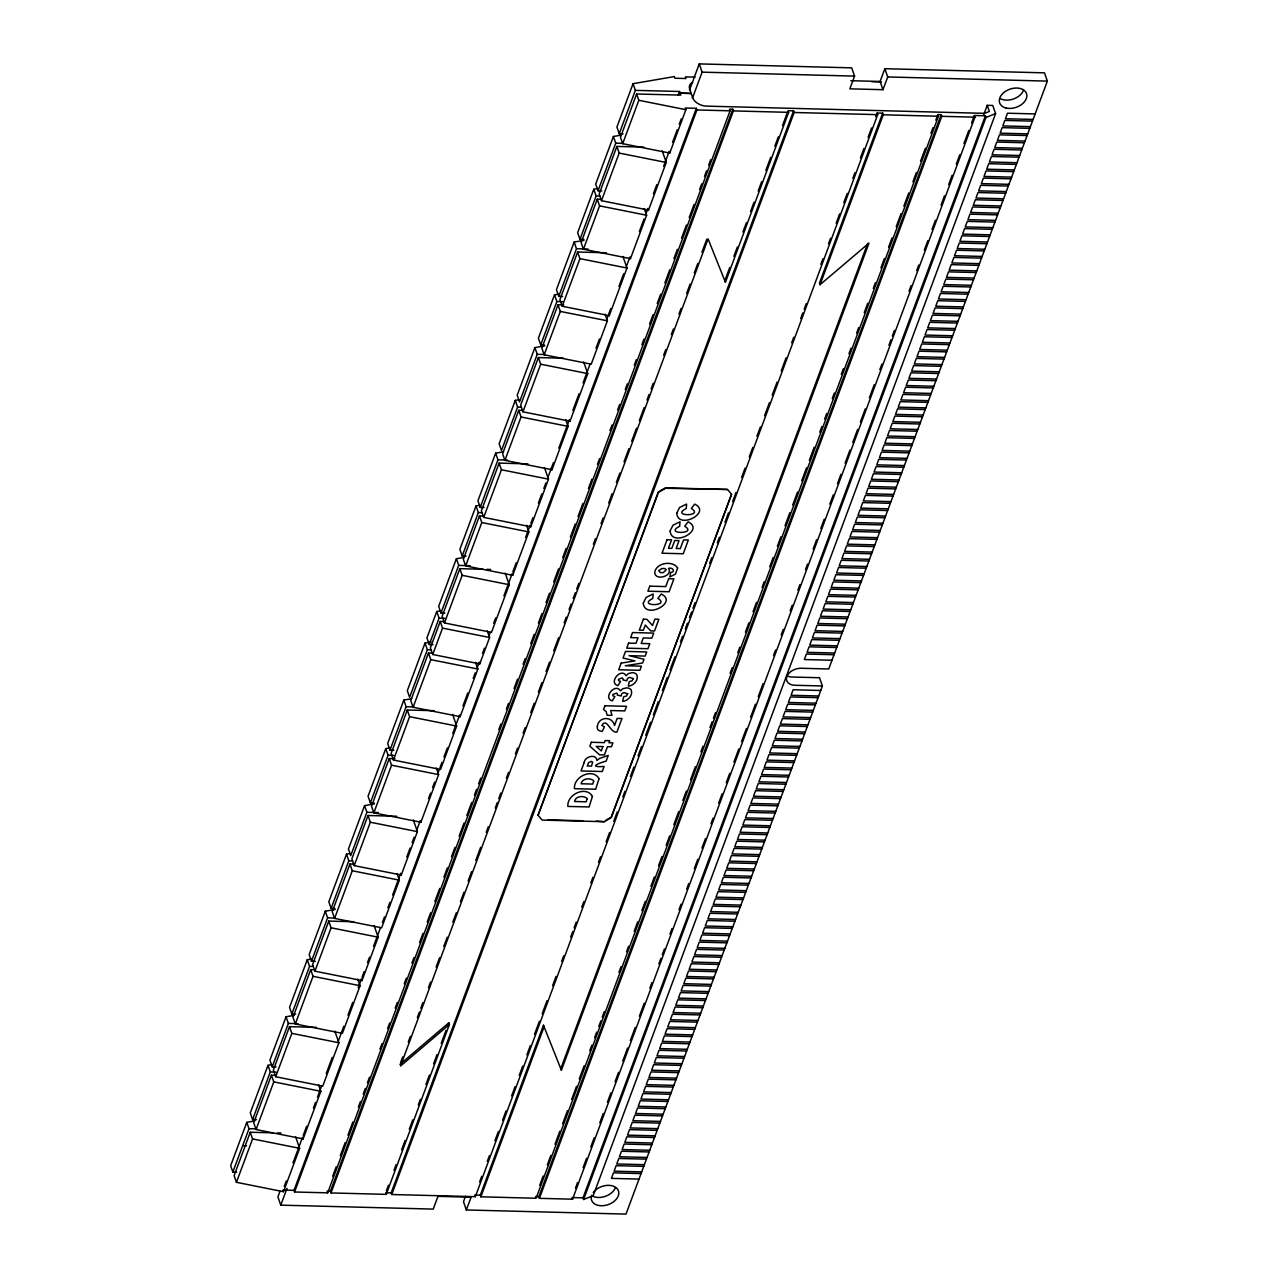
<?xml version="1.0" encoding="UTF-8"?>
<svg xmlns="http://www.w3.org/2000/svg" width="1278" height="1278" viewBox="0 0 1278 1278"><rect width="100%" height="100%" fill="white"/><g stroke="black" fill="none" stroke-linecap="round" stroke-linejoin="round"><path stroke-width="1.5" d="M254.657 1120.966L246.782 1122.324L230.647 1165.712L232.852 1172.006L236.686 1172.102M271.926 1064.622L267.997 1065.293L250.28 1112.93L252.597 1119.576L256.447 1119.672M293.908 1015.419L286.048 1016.761L269.914 1060.149L272.23 1066.81L276.064 1066.906M311.193 959.059L307.247 959.73L289.547 1007.368L291.847 1013.981L295.681 1014.093M335.14 909.505L325.299 911.198L309.164 954.586L311.481 961.216L315.315 961.312M350.444 853.496L346.514 854.167L328.797 901.805L331.114 908.434L334.948 908.53M364.565 805.635L348.431 849.023L350.731 855.653L366.866 812.281L364.565 805.635L374.39 803.942M389.71 747.934L385.764 748.604L368.048 796.242L370.364 802.888L374.214 802.983M411.692 698.715L403.816 700.072L387.681 743.461L389.998 750.106L393.832 750.202M425.031 643.042L407.315 690.679L409.631 697.325L427.347 649.703L425.031 643.042L430.926 642.035M440.686 610.836L436.756 611.507L426.932 637.898L429.264 644.543L433.098 644.655M464.249 557.368L456.39 558.726L438.673 606.347L440.99 613.009L444.824 613.12M479.953 505.257L476.007 505.944L459.872 549.332L462.205 555.994L466.039 556.09M503.516 451.805L495.64 453.163L477.924 500.784L480.24 507.43L484.09 507.542M515.274 400.381L499.139 443.77L501.471 450.479L517.606 407.091L515.274 400.381L519.203 399.694M534.891 347.6L517.191 395.221L519.523 401.931L537.239 354.31L534.891 347.6L544.732 345.907M558.454 294.132L554.524 294.819L538.389 338.191L540.722 344.916L544.572 345.012M583.998 240.344L574.157 242.037L556.441 289.659L558.774 296.368L562.624 296.464M597.721 188.569L593.775 189.256L577.656 232.628L579.988 239.337L583.822 239.433M621.284 135.117L613.408 136.474L595.692 184.096L598.024 190.789L601.874 190.885M695.152 77.127L685.407 76.872L685.982 78.517L674.928 78.23L674.353 76.584L633.041 83.693L616.907 127.065L619.223 133.759L623.073 133.855M232.852 1172.006L249.018 1128.698L246.782 1122.324M252.597 1119.576L270.313 1071.954L267.997 1065.293M272.23 1066.81L288.365 1023.406L286.048 1016.761M291.847 1013.981L309.564 966.36L307.247 959.73M311.481 961.216L327.615 917.828L325.299 911.198M331.114 908.434L348.814 860.813L346.514 854.167M370.364 802.888L388.081 755.25L385.764 748.604M389.998 750.106L406.132 706.718L403.816 700.072M429.264 644.543L439.073 618.169L436.756 611.507M440.99 613.009L458.706 565.387L456.39 558.726M462.205 555.994L478.323 512.59L476.007 505.944M480.24 507.43L497.957 459.808L495.64 453.163M540.722 344.916L556.857 301.528L554.524 294.819M558.774 296.368L576.49 248.731L574.157 242.037M579.988 239.337L596.107 195.949L593.775 189.256M598.024 190.789L615.74 143.168L613.408 136.474M619.223 133.759L635.358 90.371L633.041 83.693M273.3 1132.835L250.248 1132.244L234.114 1175.632L236.43 1182.31L283.492 1191.703L299.627 1148.315L295.585 1136.717M275.281 1075.309L271.447 1075.197L253.731 1122.835L256.063 1129.528L303.126 1138.922L320.842 1091.284L318.526 1084.655M316.385 1027.352L289.483 1026.649L273.364 1070.053L275.697 1076.747L322.759 1086.14L338.894 1042.752L334.836 1031.122M314.548 969.73L310.698 969.635L292.981 1017.256L295.314 1023.966L342.376 1033.359L360.092 985.721L357.776 979.092M353.718 921.726L328.75 921.087L312.615 964.475L314.947 971.184L362.009 980.577L378.144 937.189L374.087 925.56M353.798 864.152L349.948 864.056L332.232 911.693L334.58 918.403L381.643 927.796L399.343 880.159L397.043 873.529M396.819 816.259L368 815.508L351.865 858.896L354.198 865.621L401.26 875.015L417.395 831.627L413.353 819.981M394.998 758.717L389.231 758.557L371.515 806.194L373.831 812.84L420.893 822.233L438.61 774.596L436.309 767.982M434.169 710.696L407.283 710.009L391.148 753.397L393.464 760.059L440.527 769.452L456.661 726.064L452.62 714.466M432.331 653.074L428.481 652.978L410.765 700.616L413.098 707.277L460.144 716.67L477.86 669.033L475.56 662.419M444.057 621.539L440.223 621.443L430.398 647.834L432.715 654.496L479.777 663.889L489.602 637.498L487.285 630.869M482.908 569.269L459.84 568.662L442.124 616.3L444.44 622.945L491.503 632.338L509.219 584.717L505.193 573.119M483.324 515.992L479.474 515.897L463.339 559.269L465.655 565.914L512.718 575.308L528.852 531.936L526.552 525.322M527.926 463.866L499.107 463.115L481.391 510.753L483.707 517.382L530.769 526.776L548.486 479.154L544.444 467.572M522.574 410.446L518.74 410.334L502.605 453.722L504.906 460.352L551.968 469.745L568.103 426.373L565.803 419.759M563.342 358.207L538.373 357.568L520.657 405.19L522.958 411.82L570.02 421.213L587.736 373.591L583.711 362.009M563.758 304.931L557.991 304.787L541.856 348.159L544.172 354.789L591.235 364.182L607.369 320.81L605.069 314.196M606.443 252.756L577.624 252.006L559.908 299.643L562.224 306.257L609.286 315.65L626.987 268.029L622.961 256.463M643.777 147.114L616.875 146.411L599.158 194.048L601.475 200.694L648.537 210.087L666.253 162.466L662.212 150.868M601.091 199.288L597.241 199.192L581.107 242.58L583.423 249.226L630.485 258.619L646.62 215.247L644.32 208.618M236.43 1182.31L252.565 1138.922L250.248 1132.244M256.063 1129.528L273.78 1081.891L271.447 1075.197M275.697 1076.747L291.831 1033.359L289.483 1026.649M295.314 1023.966L313.03 976.328L310.698 969.635M314.947 971.184L331.082 927.796L328.75 921.087M334.58 918.403L352.297 870.765L349.948 864.056M354.198 865.621L370.332 822.233L368 815.508M373.831 812.84L391.547 765.202L389.231 758.557M393.464 760.059L409.599 716.67L407.283 710.009M413.098 707.277L430.798 659.64L428.481 652.978M432.715 654.496L442.539 628.105L440.223 621.443M444.44 622.945L462.157 575.324L459.84 568.662M465.655 565.914L481.79 522.542L479.474 515.897M483.707 517.382L501.423 469.761L499.107 463.115M504.906 460.352L521.041 416.979L518.74 410.334M522.958 411.82L540.674 364.198L538.373 357.568M544.172 354.789L560.307 311.417L557.991 304.787M562.224 306.257L579.924 258.635L577.624 252.006M583.423 249.226L599.558 205.854L597.241 199.192M601.475 200.694L619.191 153.072L616.875 146.411M399.918 1064.414L448.85 1022.783L449.425 1024.429L386.244 1194.371L331.002 1192.933L733.38 110.914L732.805 109.253L729.498 109.173L730.073 110.819L327.679 1192.853L294.547 1191.991L696.925 109.956L696.35 108.31L685.312 108.023L685.887 109.684L669.752 153.072L622.69 143.679L638.824 100.291L636.62 93.997L680.807 95.099L679.545 91.489L635.358 90.371M678.203 95.099L679.545 91.489M279.978 1191.288L277.901 1196.895L280.777 1205.154L433.226 1209.1L437.955 1196.352L471.103 1197.214L466.358 1209.962L625.996 1214.1L822.393 685.982L819.533 677.739L791.913 677.02A11.837 8.003 -19.2 0 1 786.817 675.742M689.513 90.067L699.242 63.9L851.691 67.846L854.567 76.105L849.822 88.837L882.97 89.7L887.715 76.952L884.839 68.708L1044.477 72.846L1047.353 81.105L828.719 668.985L801.098 668.266A11.837 8.003 -19.2 0 0 786.897 676.477A11.837 8.003 -19.2 0 0 794.788 685.264L822.393 685.982M284.259 1186.431L286.288 1181.016M292.997 1162.932L302.551 1137.276L303.126 1138.922M303.237 1135.439L306.64 1126.269M313.445 1107.962L315.49 1102.467M317.535 1096.971L319.58 1091.476M320.267 1089.639L321.545 1086.204M326.209 1073.648L332.264 1057.369M338.319 1041.107L343.846 1026.218M347.935 1015.211L352.712 1002.399M358.159 987.734L361.434 978.932L362.009 980.577M362.105 977.111L364.118 971.695M367.489 962.654L369.502 957.238M373.527 946.391L376.898 937.349M377.569 935.544L380.477 927.716M382.426 922.476L384.47 916.981M387.873 907.827L389.918 902.332M392.65 894.999L400.685 873.353L401.26 875.015M406.739 857.091L410.11 848.049M412.123 842.633L414.136 837.202M416.82 829.981L420.318 820.572L420.893 822.233M428.497 798.59L430.542 793.095M432.587 787.599L434.632 782.104M438.034 772.95L439.312 769.516M439.951 767.79L441.964 762.375M443.977 756.959L447.348 747.918M452.716 733.46L459.585 715.009L460.144 716.67M462.987 705.855L467.748 693.027M473.195 678.378L475.24 672.883M477.285 667.388L479.202 662.228L479.777 663.889M482.477 653.441L484.442 648.154M489.027 635.837L490.289 632.418M493.659 623.36L495.704 617.865M503.883 595.883L512.143 573.662L512.718 575.308M512.813 571.857L516.184 562.815M525.593 537.511L527.606 532.095M528.277 530.274L530.194 525.13L530.769 526.776M530.865 523.293L532.91 517.798M538.373 503.149L541.776 493.995M543.821 488.484L545.866 482.988M547.911 477.493L553.422 462.684M558.79 448.211L569.445 419.567L570.02 421.213M572.848 410.414L578.982 393.928M583.072 382.921L586.474 373.767M587.161 371.93L590.069 364.102M596.027 348.079L599.398 339.037M606.794 319.149L608.072 315.714M610.756 308.509L608.711 314.005L609.286 315.65M618.919 286.528L623.696 273.7M626.412 266.367L629.91 256.974L630.485 258.619M639.319 231.669L644.032 219.017M646.045 213.586L647.962 208.442L648.537 210.087M653.409 193.793L656.812 184.623M663.633 166.3L669.177 151.411L669.752 153.072M672.532 142.385L677.244 129.717M679.257 124.301L681.27 118.87M280.777 1205.154L287.023 1188.316M692.372 98.326L702.117 72.143L699.242 63.9M294.547 1191.991L293.972 1190.345L696.35 108.31M332.663 1176.239L336.146 1166.91M340.315 1155.695L345.172 1142.612M347.951 1135.136L352.824 1122.052M358.383 1107.099L360.476 1101.492M363.256 1094.016L365.332 1088.409M367.425 1082.801L369.502 1077.194M379.933 1049.174L382.01 1043.567M387.569 1028.614L389.662 1023.007M395.221 1008.054L397.298 1002.447M404.247 983.756L406.34 978.149M411.899 963.213L413.976 957.605M419.535 942.653L423.018 933.307M427.187 922.093L430.654 912.748M434.824 901.533L439.696 888.45M443.865 877.235L447.332 867.906M451.501 856.691L454.984 847.346M459.153 836.131L464.026 823.048M466.805 815.572L471.662 802.488M474.442 795.012L476.534 789.405M478.611 783.797L480.704 778.19M498.771 729.61L500.848 724.003M506.407 709.05L508.5 703.443M514.06 688.491L517.526 679.145M523.085 664.209L525.178 658.601M530.737 643.649L534.204 634.303M538.373 623.089L541.856 613.744M546.025 602.529L549.492 593.184M553.662 581.969L558.534 568.886M562.703 557.687L566.17 548.342M570.355 537.127L575.212 524.044M577.991 516.568L582.864 503.484M588.423 488.531L591.89 479.186M597.449 464.233L599.542 458.642M609.957 430.606L612.05 424.999M617.609 410.046L619.686 404.439M625.246 389.486L627.338 383.879M634.287 365.188L636.364 359.597M641.923 344.645L644.016 339.037M649.575 324.085L653.042 314.739M657.211 303.525L660.694 294.18M664.864 282.965L669.72 269.882M673.889 258.683L677.372 249.338M681.541 238.123L686.414 225.04M689.193 217.564L694.05 204.48M699.609 189.527L701.702 183.92M704.482 176.444L706.558 170.837M708.651 165.229L710.728 159.638M331.002 1192.933L330.427 1191.288L732.805 109.253M400.605 1062.545L402.698 1056.922M408.273 1041.953L410.35 1036.346M417.315 1017.623L419.408 1012.016M420.797 1008.262L422.874 1002.655M428.449 987.686L430.542 982.063M436.102 967.095L439.584 957.749M443.754 946.519L447.236 937.157M452.811 922.189L456.278 912.827M460.463 901.597L463.946 892.252M468.115 881.021L471.598 871.66M475.767 860.429L480.64 847.33M486.215 832.361L488.292 826.754M495.257 808.031L497.35 802.424M498.739 798.686L500.816 793.063M506.392 778.094L508.484 772.487M515.433 753.764L517.526 748.157M523.085 733.189L525.178 727.565M530.753 712.597L534.22 703.235M538.405 692.021L541.888 682.66M546.057 671.429L549.54 662.068M553.709 650.837L558.582 637.738M564.157 622.769L566.234 617.162M569.029 609.67L571.106 604.063M573.199 598.439L575.292 592.832M576.682 589.094L578.758 583.471M593.375 544.172L595.468 538.565M601.027 523.597L603.12 517.973M608.695 503.005L612.162 493.659M616.347 482.429L619.83 473.068M623.999 461.837L628.872 448.738M631.651 441.261L636.524 428.162M639.304 420.67L644.176 407.57M646.972 400.078L649.048 394.471M651.141 388.863L653.234 383.24M663.665 355.172L665.758 349.565M671.317 334.58L673.41 328.973M678.969 314.005L681.062 308.397M686.637 293.413L690.104 284.067M694.289 272.837L697.772 263.476M701.941 252.245L706.814 239.146M386.355 1190.84L388.432 1185.249M393.991 1170.313L396.084 1164.705M401.627 1149.769L405.11 1140.423M409.279 1129.225L412.746 1119.895M418.305 1104.943L420.382 1099.352M425.941 1084.415L429.408 1075.07M433.577 1063.871L437.044 1054.526M441.214 1043.327L446.07 1030.26M447.46 1026.522L448.85 1022.783M729.706 267.549L724.85 280.617L725.425 282.262L788.622 112.336L788.047 110.691L793.574 110.835L794.149 112.48L391.755 1194.515L475.336 1196.671L877.714 114.653L877.139 113.007L882.667 113.151L883.242 114.796L820.045 284.722L819.47 283.077L882.667 113.151M733.876 256.351L737.358 247.005M742.901 232.069L746.384 222.739M750.553 211.525L754.02 202.196M758.189 190.981L761.656 181.652M765.826 170.453L770.682 157.37M774.851 146.171L778.318 136.842M782.487 125.627L787.344 112.56M391.755 1194.515L391.18 1192.853L793.574 110.835M538.054 815.3L658.298 491.966L665.391 487.861L727.486 489.474L731.559 494.282L611.331 817.601L604.222 821.706L542.144 820.093L538.054 815.3L658.442 492.381L665.534 488.276L727.486 489.474M465.527 1196.256L463.499 1201.719L466.358 1209.962M882.97 89.7L880.095 81.457L884.839 68.708M605.5 820.476L611.188 817.185L731.559 494.282M479.617 1181.942L481.71 1176.335M487.269 1161.382L489.346 1155.775M494.906 1140.823L498.388 1131.493M502.558 1120.279L506.04 1110.933M511.599 1095.981L515.066 1086.635M519.235 1075.421L522.718 1066.076M526.887 1054.861L530.354 1045.516M534.524 1034.317L539.396 1021.234M542.176 1013.758L547.032 1000.674M552.591 985.721L556.074 976.376M561.633 961.423L563.71 955.816M570.659 937.141L572.752 931.534M574.141 927.796L576.218 922.189M581.778 907.236L583.87 901.629M590.819 882.938L592.896 877.331M598.455 862.378L600.548 856.771M606.107 841.819L609.59 832.489M613.76 821.275L617.226 811.929M622.785 796.977L624.878 791.37M630.437 776.417L633.904 767.072M638.073 755.857L641.556 746.512M645.725 735.313L650.582 722.23M653.362 714.753L658.234 701.67M662.403 690.455L667.26 677.372M670.039 669.896L674.912 656.812M680.471 641.86L682.548 636.252M685.327 628.792L687.42 623.185M689.497 617.578L691.59 611.97M692.98 608.232L695.056 602.625M709.657 563.374L711.734 557.767M717.309 542.815L719.386 537.207M724.946 522.271L728.428 512.925M732.598 501.711L736.064 492.365M741.623 477.413L745.106 468.067M749.275 456.853L752.742 447.508M756.911 436.293L760.394 426.964M764.563 415.749L769.42 402.666M772.2 395.19L777.072 382.106M781.241 370.892L786.098 357.808M791.657 342.855L793.75 337.248M800.699 318.573L802.776 312.966M804.166 309.228L806.258 303.621M820.843 264.37L822.936 258.763M828.495 243.81L830.588 238.203M836.147 223.267L839.614 213.921M843.784 202.707L847.266 193.361M852.825 178.409L854.902 172.802M860.461 157.849L863.944 148.504M868.113 137.289L871.58 127.96M875.75 116.745L877.139 113.007M983.756 114.669L987.239 105.323L992.75 105.467L995.594 113.614L593.216 1195.649L583.599 1199.483L985.977 117.464L985.402 115.803L974.363 115.515L974.938 117.177L572.544 1199.195L539.412 1198.333L941.79 116.314L941.215 114.669L937.908 114.573L938.483 116.234L536.089 1198.253L480.863 1196.815L480.288 1195.17L543.469 1025.244L561.393 1070.229L868.992 243.108L820.045 284.722M480.863 1196.815L544.045 1026.889L543.469 1025.244M867.714 243.315L560.818 1068.584L561.393 1070.229M539.683 1185.393L543.166 1176.048M547.335 1164.833L550.802 1155.488M554.971 1144.273L559.844 1131.19M562.624 1123.713L567.496 1110.63M571.665 1099.431L576.522 1086.348M579.301 1078.872L584.174 1065.788M589.733 1050.835L591.81 1045.228M594.589 1037.752L596.682 1032.145M598.759 1026.538L600.852 1020.93M602.242 1017.192L604.318 1011.585M618.919 972.35L620.996 966.743M626.555 951.79L628.648 946.183M634.207 931.231L637.674 921.885M641.844 910.671L645.326 901.325M650.885 886.389L654.352 877.043M658.521 865.829L662.004 856.484M666.173 845.269L669.656 835.924M673.826 824.709L678.682 811.626M682.851 800.411L686.334 791.082M690.503 779.868L695.36 766.784M700.919 751.831L703.012 746.224M709.961 727.533L712.038 721.926M713.428 718.188L715.52 712.581M730.105 673.346L732.198 667.739M737.757 652.786L739.834 647.179M745.394 632.227L748.876 622.881M753.046 611.667L756.512 602.321M762.071 587.385L764.164 581.778M769.723 566.825L773.19 557.48M777.375 546.265L780.842 536.92M785.011 525.705L789.884 512.622M792.664 505.145L797.52 492.078M801.689 480.863L806.562 467.78M809.341 460.304L814.198 447.22M819.757 432.268L821.85 426.66M824.63 419.184L826.706 413.577M832.266 398.624L834.358 393.033M841.307 374.342L843.384 368.735M848.943 353.782L851.036 348.175M856.595 333.223L858.672 327.615M864.232 312.663L867.714 303.317M873.273 288.381L875.35 282.773M880.909 267.821L884.392 258.476M888.561 247.261L892.044 237.916M896.213 226.701L901.07 213.618M903.85 206.141L908.722 193.058M912.891 181.859L916.358 172.514M920.527 161.3L925.4 148.216M930.959 133.263L933.036 127.656M935.815 120.18L937.908 114.573M539.412 1198.333L538.837 1196.687L941.215 114.669M575.451 1188.205L577.544 1182.597M583.103 1167.645L586.57 1158.299M590.74 1147.085L594.222 1137.739M599.781 1122.787L603.248 1113.457M607.417 1102.243L610.9 1092.898M615.069 1081.683L618.536 1072.338M622.706 1061.123L627.578 1048.04M630.358 1040.564L635.214 1027.48M639.383 1016.282L644.256 1003.198M649.815 988.245L651.892 982.638M658.841 963.947L660.934 958.34M662.323 954.602L664.4 948.995M669.96 934.042L672.052 928.435M679.001 909.76L681.078 904.153M686.653 889.2L688.73 883.593M694.289 868.641L697.772 859.295M701.941 848.081L705.408 838.735M710.967 823.783L713.06 818.176M718.619 803.239L722.086 793.894M726.255 782.679L729.738 773.334M733.907 762.119L738.764 749.036M741.544 741.559L746.416 728.476M750.585 717.262L755.442 704.194M758.221 696.718L763.094 683.634M773.509 655.598L775.602 649.991M781.162 635.038L783.238 629.431M790.187 610.756L792.28 605.149M797.839 590.196L799.932 584.589M805.491 569.637L807.568 564.029M813.127 549.077L816.61 539.731M820.78 528.517L824.246 519.172M829.805 504.235L833.288 494.89M837.457 483.675L840.924 474.33M845.093 463.115L849.966 450.032M852.745 442.555L857.602 429.472M860.382 421.996L865.254 408.928M869.423 397.714L874.28 384.63M879.839 369.677L881.932 364.07M888.881 345.379L890.958 339.772M892.348 336.034L894.44 330.427M909.041 291.192L911.118 285.585M916.677 270.632L918.77 265.025M924.329 250.073L927.796 240.727M931.966 229.513L935.448 220.167M941.007 205.231L944.474 195.885M948.643 184.671L952.126 175.326M956.295 164.111L959.762 154.766M963.931 143.551L968.804 130.468M971.584 122.992L974.363 115.515M583.599 1199.483L583.024 1197.837L985.402 115.803M636.62 93.997L620.469 137.305L622.69 143.679M449.425 1024.429L400.493 1066.06L708.076 238.922L725.425 282.262M985.977 117.464L995.594 113.614M702.117 72.143L854.567 76.105M887.715 76.952L1047.353 81.105M850.86 80.706L880.095 81.457M871.724 81.712L881.58 81.968M1035.132 113.934L1007.511 113.215L1005.466 118.726L1033.087 119.445M696.925 109.956L730.073 110.819M733.38 110.914L788.622 112.336M794.149 112.48L877.714 114.653M883.242 114.796L938.483 116.234M941.79 116.314L974.938 117.177M1032.448 121.138L1004.827 120.42L1002.783 125.931L1030.403 126.65M1029.764 128.359L1002.16 127.64L1000.099 133.152L1027.72 133.87M1027.097 135.564L999.476 134.845L997.415 140.356L1025.036 141.075M1024.413 142.769L996.792 142.05L994.747 147.577L1022.352 148.28M1021.729 149.989L994.108 149.27L992.063 154.782L1019.684 155.501M615.74 143.168L623.424 143.36M1019.045 157.194L991.424 156.475L989.38 161.987L1017 162.705M1016.361 164.399L988.741 163.696L986.696 169.207L1014.317 169.91M1013.678 171.619L986.057 170.901L984.012 176.412L1011.633 177.131M1010.994 178.824L983.389 178.105L981.328 183.617L1008.949 184.336M1008.326 186.045L980.705 185.326L978.644 190.837L1006.265 191.556M1005.642 193.25L978.021 192.531L975.977 198.042L1003.581 198.761M1002.958 200.454L975.338 199.751L973.293 205.263L1000.914 205.966M596.107 195.949L599.957 196.045M1000.275 207.675L972.654 206.956L970.609 212.468L998.23 213.186M997.591 214.88L969.97 214.161L967.925 219.672L995.546 220.391M994.907 222.1L967.286 221.382L965.241 226.893L992.862 227.612M992.223 229.305L964.618 228.586L962.558 234.098L990.178 234.817M989.555 236.51L961.935 235.791L959.874 241.302L987.495 242.021M986.872 243.731L959.251 243.012L957.206 248.523L984.811 249.242M984.188 250.935L956.567 250.216L954.522 255.728L982.143 256.447M981.504 258.14L953.883 257.437L951.838 262.948L979.459 263.651M576.49 248.731L588.008 249.034M978.82 265.361L951.199 264.642L949.155 270.153L976.775 270.872M976.136 272.565L948.516 271.847L946.471 277.358L974.092 278.077M973.453 279.786L945.848 279.067L943.787 284.579L971.408 285.298M970.785 286.991L943.164 286.272L941.103 291.783L968.724 292.502M968.101 294.196L940.48 293.477L938.435 298.988L966.04 299.707M965.417 301.416L937.796 300.697L935.752 306.209L963.372 306.928M962.733 308.621L935.113 307.902L933.068 313.414L960.689 314.132M556.857 301.528L562.624 301.672M960.05 315.826L932.429 315.123L930.384 320.634L958.005 321.337M957.366 323.046L929.745 322.328L927.7 327.839L955.321 328.558M954.682 330.251L927.077 329.532L925.016 335.044L952.637 335.763M952.014 337.472L924.393 336.753L922.333 342.264L949.953 342.983M949.33 344.677L921.71 343.958L919.665 349.469L947.27 350.188M946.647 351.881L919.026 351.178L916.981 356.69L944.602 357.393M943.963 359.102L916.342 358.383L914.297 363.895L941.918 364.613M537.239 354.31L544.923 354.501M941.279 366.307L913.658 365.588L911.613 371.099L939.234 371.818M938.595 373.527L910.974 372.809L908.93 378.32L936.55 379.039M935.911 380.732L908.307 380.013L906.246 385.525L933.867 386.244M933.244 387.937L905.623 387.218L903.562 392.729L931.183 393.448M930.56 395.158L902.939 394.439L900.894 399.95L928.499 400.669M927.876 402.362L900.255 401.643L898.21 407.155L925.831 407.874M925.192 409.567L897.571 408.864L895.527 414.376L923.147 415.078M922.508 416.788L894.888 416.069L892.843 421.58L920.464 422.299M517.606 407.091L521.456 407.203M919.825 423.992L892.204 423.274L890.159 428.785L917.78 429.504M917.141 431.213L889.536 430.494L887.475 436.006L915.096 436.725M914.473 438.418L886.852 437.699L884.791 443.21L912.412 443.929M911.789 445.623L884.168 444.904L882.108 450.415L909.728 451.134M909.105 452.843L881.485 452.124L879.44 457.636L907.045 458.355M906.421 460.048L878.801 459.329L876.756 464.841L904.377 465.559M903.738 467.253L876.117 466.55L874.072 472.061L901.693 472.764M497.957 459.808L507.558 460.064M901.054 474.473L873.433 473.755L871.388 479.266L899.009 479.985M898.37 481.678L870.749 480.959L868.705 486.471L896.325 487.19M895.686 488.899L868.081 488.18L866.021 493.691L893.641 494.41M893.018 496.104L865.398 495.385L863.337 500.896L890.958 501.615M890.335 503.308L862.714 502.605L860.669 508.117L888.274 508.82M887.651 510.529L860.03 509.81L857.985 515.322L885.606 516.04M884.967 517.734L857.346 517.015L855.301 522.526L882.922 523.245M478.323 512.59L482.173 512.702M882.283 524.938L854.662 524.236L852.618 529.747L880.238 530.466M879.599 532.159L851.979 531.44L849.934 536.952L877.555 537.671M876.916 539.364L849.311 538.645L847.25 544.156L874.871 544.875M874.248 546.585L846.627 545.866L844.566 551.377L872.187 552.096M871.564 553.789L843.943 553.07L841.898 558.582L869.503 559.301M868.88 560.994L841.259 560.291L839.215 565.803L866.835 566.505M866.196 568.215L838.576 567.496L836.531 573.007L864.152 573.726M863.513 575.419L835.892 574.701L833.847 580.212L861.468 580.931M458.706 565.387L470.224 565.691M486.742 569.365L490.592 569.461M860.829 582.64L833.208 581.921L831.163 587.433L858.784 588.152M858.145 589.845L830.54 589.126L828.479 594.637L856.1 595.356M855.477 597.05L827.856 596.331L825.796 601.842L853.416 602.561M852.793 604.27L825.173 603.551L823.128 609.063L850.733 609.782M850.11 611.475L822.489 610.756L820.444 616.268L848.065 616.986M847.426 618.68L819.805 617.977L817.76 623.488L845.381 624.191M844.742 625.9L817.121 625.182L815.076 630.693L842.697 631.412M439.073 618.169L444.84 618.312M842.058 633.105L814.437 632.386L812.393 637.898L840.013 638.617M839.374 640.326L811.77 639.607L809.709 645.118L837.33 645.837M836.707 647.531L809.086 646.812L807.025 652.323L834.646 653.042M834.023 654.735L806.402 654.032L804.357 659.544L831.962 660.247M427.347 649.703L431.181 649.799M820.732 690.471L793.111 689.753L791.066 695.264L818.687 695.983M818.048 697.676L790.427 696.957L788.382 702.469L816.003 703.188M815.364 704.881L787.743 704.178L785.698 709.689L813.319 710.392M812.68 712.102L785.075 711.383L783.015 716.894L810.635 717.613M406.132 706.718L413.816 706.926M810.012 719.306L782.392 718.587L780.331 724.099L807.952 724.818M807.329 726.527L779.708 725.808L777.663 731.32L805.268 732.038M804.645 733.732L777.024 733.013L774.979 738.524L802.6 739.243M801.961 740.936L774.34 740.234L772.295 745.745L799.916 746.448M799.277 748.157L771.656 747.438L769.612 752.95L797.232 753.669M796.593 755.362L768.973 754.643L766.928 760.154L794.549 760.873M793.91 762.567L766.305 761.864L764.244 767.375L791.865 768.078M388.081 755.25L393.848 755.394M791.242 769.787L763.621 769.068L761.56 774.58L789.181 775.299M788.558 776.992L760.937 776.273L758.892 781.785L786.497 782.503M785.874 784.213L758.253 783.494L756.209 789.005L783.829 789.724M783.19 791.417L755.57 790.699L753.525 796.21L781.146 796.929M780.507 798.622L752.886 797.919L750.841 803.431L778.462 804.134M777.823 805.843L750.202 805.124L748.157 810.635L775.778 811.354M775.139 813.048L747.534 812.329L745.473 817.84L773.094 818.559M772.471 820.268L744.85 819.549L742.79 825.061L770.41 825.78M366.866 812.281L378.4 812.568M547.815 819.837L582.736 820.748M596.315 821.099L604.222 821.706M769.787 827.473L742.167 826.754L740.122 832.266L767.727 832.984M767.104 834.678L739.483 833.959L737.438 839.47L765.059 840.189M764.42 841.898L736.799 841.18L734.754 846.691L762.375 847.41M761.736 849.103L734.115 848.384L732.07 853.896L759.691 854.615M759.052 856.308L731.431 855.605L729.387 861.116L757.007 861.819M756.368 863.529L728.764 862.81L726.703 868.321L754.324 869.04M753.701 870.733L726.08 870.014L724.019 875.526L751.64 876.245M348.814 860.813L352.664 860.909M751.017 877.954L723.396 877.235L721.351 882.747L748.956 883.465M748.333 885.159L720.712 884.44L718.667 889.951L746.288 890.67M745.649 892.364L718.028 891.645L715.984 897.172L743.604 897.875M742.965 899.584L715.345 898.865L713.3 904.377L740.92 905.096M740.281 906.789L712.661 906.07L710.616 911.581L738.237 912.3M737.598 913.994L709.993 913.291L707.932 918.802L735.553 919.505M734.93 921.214L707.309 920.495L705.248 926.007L732.869 926.726M327.615 917.828L335.299 918.035M732.246 928.419L704.625 927.7L702.581 933.212L730.185 933.93M729.562 935.64L701.941 934.921L699.897 940.432L727.517 941.151M726.878 942.845L699.258 942.126L697.213 947.637L724.834 948.356M724.195 950.049L696.574 949.346L694.529 954.858L722.15 955.561M721.511 957.27L693.89 956.551L691.845 962.062L719.466 962.781M718.827 964.475L691.222 963.756L689.161 969.267L716.782 969.986M716.159 971.695L688.538 970.976L686.478 976.488L714.098 977.207M309.564 966.36L313.398 966.456M713.475 978.9L685.855 978.181L683.81 983.693L711.415 984.411M710.792 986.105L683.171 985.386L681.126 990.897L708.747 991.616M708.108 993.325L680.487 992.607L678.442 998.118L706.063 998.837M705.424 1000.53L677.803 999.811L675.758 1005.323L703.379 1006.042M702.74 1007.735L675.119 1007.032L673.075 1012.543L700.695 1013.246M700.056 1014.956L672.452 1014.237L670.391 1019.748L698.012 1020.467M697.389 1022.16L669.768 1021.441L667.707 1026.953L695.328 1027.672M694.705 1029.381L667.084 1028.662L665.023 1034.174L692.644 1034.892M288.365 1023.406L297.966 1023.662M692.021 1036.586L664.4 1035.867L662.355 1041.378L689.96 1042.097M689.337 1043.791L661.716 1043.072L659.672 1048.599L687.292 1049.302M686.653 1051.011L659.033 1050.292L656.988 1055.804L684.609 1056.523M683.97 1058.216L656.349 1057.497L654.304 1063.008L681.925 1063.727M681.286 1065.421L653.665 1064.718L651.62 1070.229L679.241 1070.932M678.602 1072.641L650.997 1071.922L648.936 1077.434L676.557 1078.153M675.934 1079.846L648.313 1079.127L646.253 1084.639L673.873 1085.357M270.313 1071.954L276.08 1072.098M673.25 1087.067L645.63 1086.348L643.585 1091.859L671.19 1092.578M670.567 1094.272L642.946 1093.553L640.901 1099.064L668.522 1099.783M667.883 1101.476L640.262 1100.773L638.217 1106.285L665.838 1106.988M665.199 1108.697L637.578 1107.978L635.533 1113.489L663.154 1114.208M662.515 1115.902L634.894 1115.183L632.85 1120.694L660.47 1121.413M659.831 1123.122L632.227 1122.403L630.166 1127.915L657.787 1128.634M657.164 1130.327L629.543 1129.608L627.482 1135.12L655.103 1135.838M654.48 1137.532L626.859 1136.813L624.814 1142.324L652.419 1143.043M249.018 1128.698L256.702 1128.889M277.134 1132.947L280.984 1133.043M651.796 1144.753L624.175 1144.034L622.13 1149.545L649.751 1150.264M649.112 1151.957L621.491 1151.238L619.447 1156.75L647.067 1157.469M242.692 1145.695L246.542 1145.791M646.428 1159.162L618.808 1158.459L616.763 1163.97L644.384 1164.673M643.745 1166.383L616.124 1165.664L614.079 1171.175L641.7 1171.894M641.061 1173.587L613.456 1172.869L611.395 1178.38L639.016 1179.099M293.972 1190.345L282.917 1190.058L283.492 1191.703M330.427 1191.288L327.104 1191.192L327.679 1192.853M387.506 1192.757L391.18 1192.853M480.288 1195.17L474.761 1195.026L475.336 1196.671M535.514 1196.607L538.837 1196.687M583.024 1197.837L571.969 1197.55L572.544 1199.195M638.824 100.291L685.887 109.684M619.191 153.072L666.253 162.466M599.558 205.854L646.62 215.247M579.924 258.635L626.987 268.029M560.307 311.417L607.369 320.81M540.674 364.198L587.736 373.591M521.041 416.979L568.103 426.373M501.423 469.761L548.486 479.154M481.79 522.542L528.852 531.936M462.157 575.324L509.219 584.717M442.539 628.105L489.602 637.498M430.798 659.64L477.86 669.033M409.599 716.67L456.661 726.064M391.547 765.202L438.61 774.596M370.332 822.233L417.395 831.627M352.297 870.765L399.343 880.159M331.082 927.796L378.144 937.189M313.03 976.328L360.092 985.721M291.831 1033.359L338.894 1042.752M273.78 1081.891L320.842 1091.284M252.565 1138.922L299.627 1148.315M987.239 105.323L989.364 111.442L984.539 113.343L706.414 106.122A11.71 7.524 20.4 0 1 692.66 97.687L689.705 89.236A11.71 7.54 20.4 0 1 692.676 82.223M551.393 468.099L551.968 469.745M341.801 1031.713L342.376 1033.359M385.668 1192.709L386.244 1194.371M593.2 1192.566A14.218 9.601 -19.2 0 1 616.443 1187.949A14.218 9.601 -19.2 0 1 607.194 1204.93A14.218 9.601 -19.2 0 1 591.762 1195.202M1023.47 90.323A14.218 9.601 -19.2 0 1 1000.307 98.63M615.405 1187.645A14.218 9.601 -19.2 0 1 592.241 1195.952M677.612 568.055L675.455 574.062L669.8 576.969L670.742 572.432C676.014 572.113 672.627 566.841 668.57 568.343C673.362 576.043 655.247 581.41 654.719 572.48C656.061 562.544 673.139 560.195 677.612 568.055M597.337 726.703L597.321 728.252A6.342 4.281 -19.2 0 0 600.165 730.968L602.242 731.399L604.398 726.878L601.874 725.425C606.986 716.926 610.149 733.332 616.907 732.118L621.971 718.524L617.162 718.396L614.526 725.473C612.258 715.584 598.104 716.591 597.337 726.703M643.281 603.12C644.623 620.054 678.65 602.401 661.253 594.014L657.882 598.392C671.254 606.619 636.428 606.651 652.802 598.455L653.17 593.966L646.141 597.401L643.281 603.12M670.119 530.945C671.461 547.879 705.504 530.226 688.107 521.839L684.72 526.216C698.107 534.428 663.266 534.46 679.64 526.264L680.008 521.775L672.995 525.226L670.119 530.945M676.717 513.213C678.059 530.146 712.102 512.494 694.689 504.107L691.318 508.484C704.689 516.711 669.864 516.727 686.238 508.548L686.606 504.059L679.576 507.494L676.717 513.213M592.401 796.45L589.078 806.961L567.863 806.418C566.809 794.037 586.602 785.443 592.401 796.45M598.999 778.733L595.676 789.229L574.461 788.686C573.407 776.321 593.184 767.711 598.999 778.733M658.921 570.563L660.183 572.56L663.298 572.64L666.237 569.812L664.879 568.566L661.844 568.502L658.921 570.563M627.69 693.81L626.364 696.063L623.6 696.829L622.69 701.366C628.041 700.951 633.537 694.928 631.012 689.657A7.572 5.112 -19.2 0 0 626.571 687.868L622.706 688.762L620.437 690.903C615.405 682.244 602.337 698.187 612.306 700.855L614.894 696.59L612.945 695.855L612.801 694.545L616.443 693.107A2.875 1.949 -19.2 0 1 617.258 695.072L621.092 695.999L621.827 693.635L623.84 692.548L627.69 693.81M633.329 678.602L632.019 680.854L629.255 681.621L628.345 686.174C633.696 685.759 639.192 679.736 636.668 674.449A7.572 5.112 -19.2 0 0 632.227 672.659L628.361 673.57L626.092 675.695C621.06 667.052 607.993 682.979 617.961 685.647L620.549 681.398L618.6 680.663L618.456 679.337L622.082 677.899A2.875 1.949 -19.2 0 1 622.913 679.88L626.747 680.807L627.482 678.442L629.479 677.356L633.329 678.602M592.529 762.646L591.522 766.113L587.225 766.001L588.615 762.631L591.059 761.464A2.093 1.422 -19.2 0 1 592.465 762.183L592.529 762.646M586.985 799.213L586.139 801.801L574.541 801.498C575.419 795.954 583.551 795.347 586.969 798.303L586.985 799.213M593.583 781.481L592.72 784.069L581.139 783.765C582.017 778.238 590.148 777.631 593.567 780.57L593.583 781.481M591.347 742.278L589.877 746.24L599.574 754.819L604.414 754.947L607.481 746.687L611.459 746.799L612.929 742.837L608.951 742.742L609.718 740.697L605.149 740.569L604.382 742.63L591.347 742.278M604.941 705.76L603.535 709.498L606.155 711.59L607.146 715.249L611.97 715.376L610.66 710.536L624.798 710.903L626.508 706.319L604.941 705.76M584.174 762.551L581.059 770.953L602.257 771.513L604.143 766.449C587.241 767.663 599.686 762.758 606.107 761.161L608.232 755.458L599.59 758.413L596.906 760.49C596.459 753.301 584.589 756.48 584.174 762.551M621.156 663.122L618.696 669.752L639.895 670.311L641.428 666.173L625.261 665.758L642.61 662.994L644 659.256L629.016 655.662L645.182 656.077L646.716 651.956L625.517 651.397L623.041 658.026L635.006 660.902L621.156 663.122M628.584 643.122L626.715 648.17L647.93 648.713L649.799 643.681L641.221 643.457L643.265 637.946L651.844 638.169L653.729 633.105L632.53 632.546L630.645 637.61L638.057 637.802L636.013 643.313L628.584 643.122M649.767 586.155L647.898 591.203L669.113 591.746L673.905 578.838L668.682 578.71L665.758 586.57L649.767 586.155M667.052 539.699L662.02 553.214L683.235 553.757L688.347 540.003L683.554 539.891L680.311 548.581L676.126 548.486L679.049 540.626L674.72 540.514L671.813 548.374L668.442 548.278L671.573 539.827L667.052 539.699M643.393 619.207L639.304 630.166L643.329 630.278L645.278 625.054L650.694 630.917L654.512 631.012L658.889 619.239L654.863 619.127L652.515 625.469L646.828 619.303L643.393 619.207M602.912 746.576L601.299 750.937L596.235 746.4L602.912 746.576M691.19 93.47L680.12 93.15L691.19 93.47M1005.994 107.991A14.218 9.601 -19.2 0 0 1026.873 95.914A14.218 9.601 -19.2 0 0 1006.393 90.77A14.218 9.601 -19.2 0 0 1005.994 107.991"/></g></svg>
